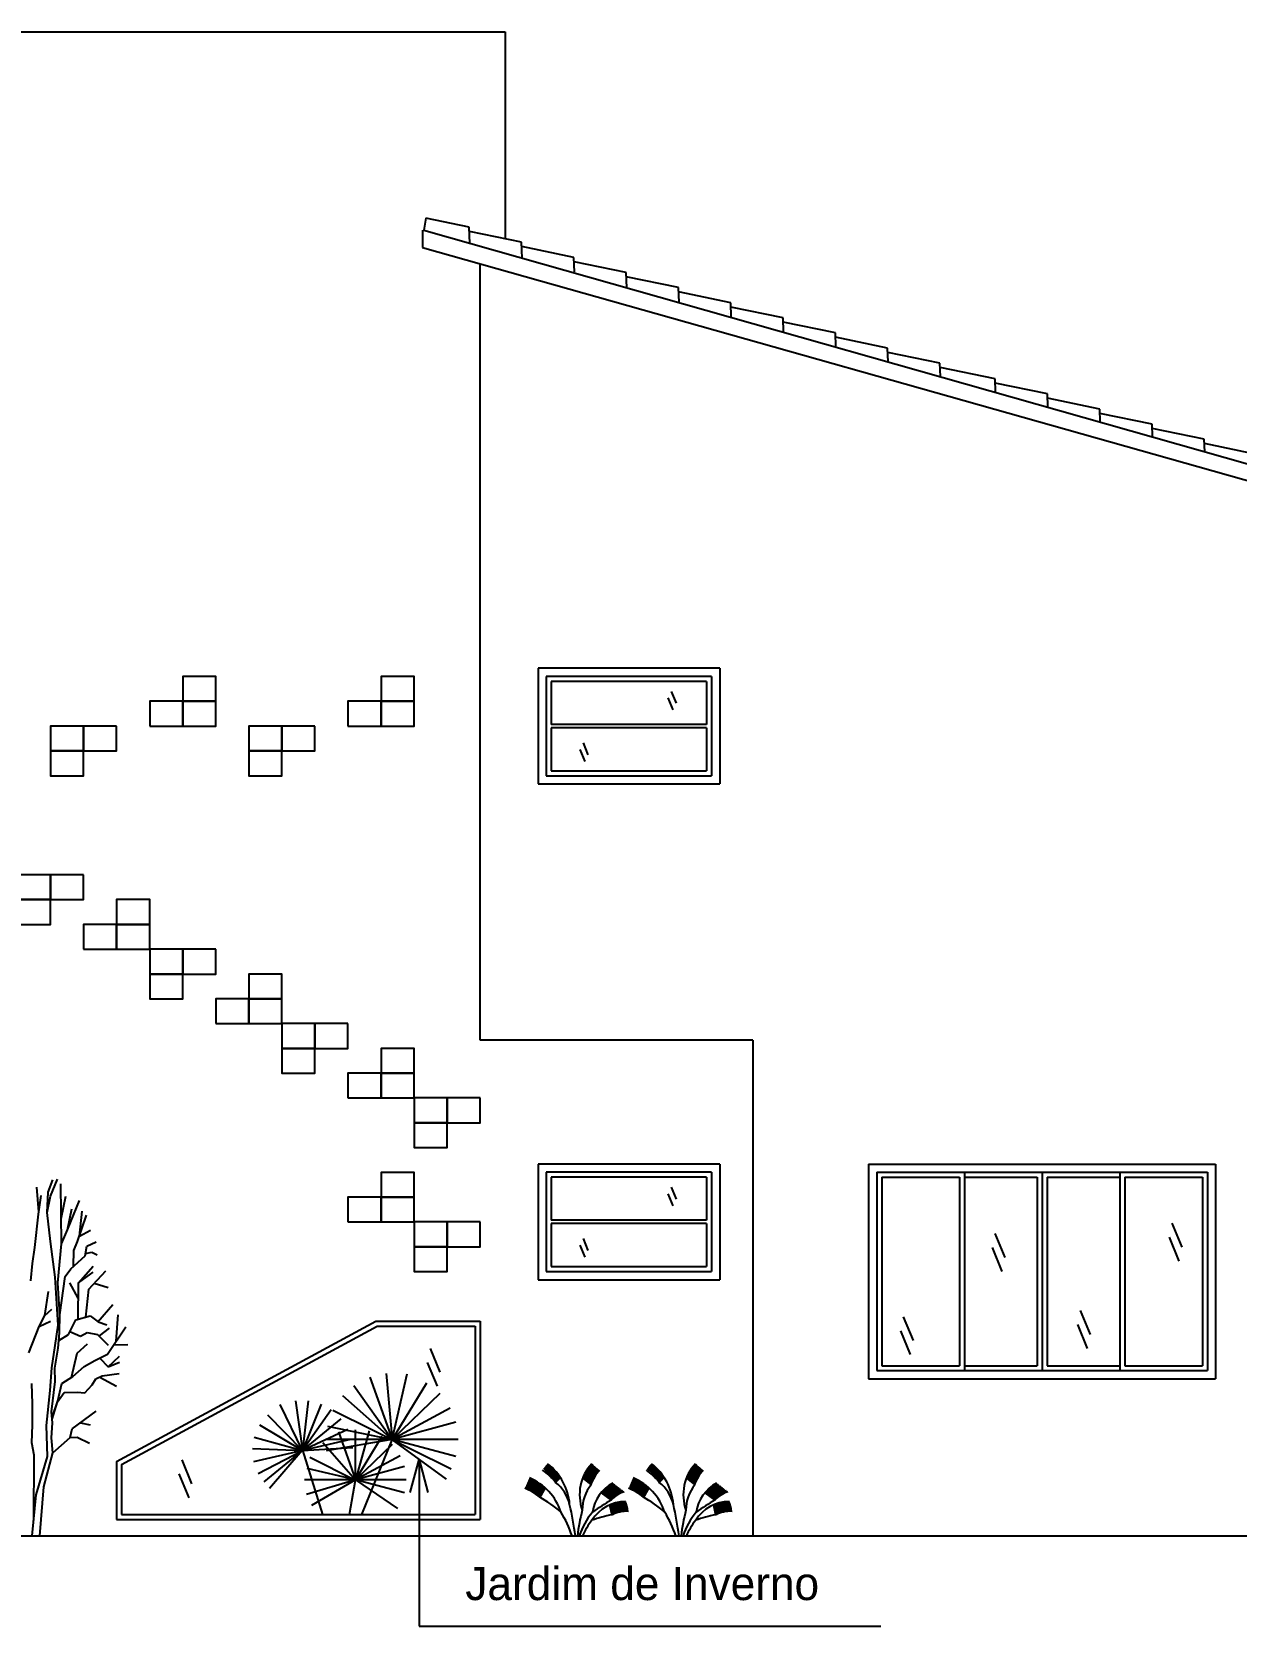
# Model space of a CAD drawing. Header units: millimetres. Extents: x 237 to 339, y 16 to 52.
# Drawn here: x 295.01 to 302.3, y 41.92 to 51.57 of the extents above; entities that cross this region are included whole.
import ezdxf

# ---------------------------------------------------------------- set-up
doc = ezdxf.new("R2010")
doc.units = ezdxf.units.MM
doc.header["$LTSCALE"] = 0.6
doc.header["$MEASUREMENT"] = 0
for name, color, linetype in [('0.3', 3, 'Continuous'), ('0.4', 4, 'Continuous'), ('02', 2, 'Continuous'), ('1', 1, 'Continuous'), ('AR-ALV', 5, 'Continuous'), ('AR-ALV-BXA', 1, 'Continuous'), ('COBERTURA', 32, 'Continuous'), ('VEGETAÇAO', 76, 'Continuous')]:
    doc.layers.add(name, color=color, linetype=linetype)
doc.styles.add('stylUS BT', font='stylu.ttf', dxfattribs={"width": 1.5})
doc.dimstyles.new('ARQ_100 1', dxfattribs={"dimtxt": 0.125, "dimasz": 0.2, "dimexe": 0.1, "dimexo": 0.1, "dimgap": 0.1, "dimtad": 1, "dimzin": 6, "dimtxsty": 'stylUS BT', "dimblk1": 'DOTSMALL', "dimblk2": 'DOTSMALL', "dimsah": 1, "dimcen": 0.09, "dimdle": 0.1, "dimclrd": 256, "dimclre": 256, "dimclrt": 2, "dimaunit": 1, "dimadec": 0, "dimazin": 0, "dimtfac": 1, "dimtmove": 2, "dimatfit": 3, "dimldrblk": 'OPEN30', "dimfxl": 1, "dimtolj": 1, "dimtzin": 0, "dimarcsym": 0})

# ---------------------------------------------------------------- blocks, each defined once
blk = doc.blocks.new('_DOTSMALL')
at = {"color": 0, "linetype": 'ByBlock', "const_width": 0.5}
blk.add_lwpolyline([(-0.0625, 0, 1), (0.0625, 0, 1)], format="xyb", close=True, dxfattribs=at)
blk = doc.blocks.new('_Open30')
at = {"layer": 'AR-ALV', "color": 0, "lineweight": -2}
for p, q in [((-1, 0.268), (0, 0)), ((0, 0), (-1, -0.268)), ((0, 0), (-1, 0))]:
    blk.add_line(p, q, dxfattribs=at)

msp = doc.modelspace()

# ---------------------------------------------------------------- linework, layer by layer
at = {"color": 76}
for p, q in [((295.0146, 43.0331), (295.0185, 43.1425)), ((295.1096, 42.9519), (295.1025, 43.1389)), ((295.2458, 43.0663), (295.258, 43.1175)), ((295.0276, 42.9585), (295.0146, 43.0331)), ((295.1414, 42.9736), (295.1333, 43.0649)), ((295.1414, 42.9736), (295.2458, 43.0663)), ((295.2458, 43.0663), (295.2885, 43.0679)), ((295.2885, 43.0679), (295.3622, 43.0327))]:
    msp.add_line(p, q, dxfattribs=at)
at = {"layer": '0.3', "lineweight": -3}
for p, q in [((297.379, 50.3706), (297.379, 50.2666)), ((297.379, 50.2666), (303.3773, 48.5706)), ((297.7273, 45.4703), (297.7273, 50.1682)), ((299.3773, 45.4703), (297.7273, 45.4703)), ((299.3773, 45.4703), (299.3773, 42.4706))]:
    msp.add_line(p, q, dxfattribs=at)
at = {"layer": '0.4', "lineweight": -3}
msp.add_line((286.9229, 42.4706), (313.7273, 42.4706), dxfattribs=at)
at = {"layer": '02', "lineweight": -3}
for p, q in [((294.1773, 51.5706), (297.8773, 51.5706)), ((297.8773, 51.5706), (297.8773, 50.318)), ((298.1273, 47.6703), (298.1273, 47.0703)), ((299.1273, 47.6703), (298.1273, 47.6703)), ((299.1273, 47.6703), (299.1273, 47.0703)), ((298.1273, 47.0703), (299.1273, 47.0703)), ((300.1273, 44.6706), (300.1273, 43.4706)), ((300.1273, 44.6706), (302.1273, 44.6706)), ((300.6573, 44.6706), (300.6573, 43.4706)), ((301.1273, 44.6706), (301.1273, 43.4706)), ((301.5973, 44.6706), (301.5973, 43.4706)), ((302.1273, 44.6706), (302.1273, 43.4706)), ((295.5573, 42.9027), (297.1041, 43.7406)), ((297.1041, 43.7406), (297.6973, 43.7406)), ((297.6973, 43.7406), (297.6973, 42.6006)), ((300.1273, 43.4706), (302.1273, 43.4706)), ((295.5573, 42.9027), (295.5573, 42.6006)), ((295.5573, 42.6006), (297.6973, 42.6006))]:
    msp.add_line(p, q, dxfattribs=at)
at = {"layer": '1', "lineweight": -3}
for p, q in [((295.5273, 42.9206), (297.0965, 43.7706)), ((297.0965, 43.7706), (297.7273, 43.7706)), ((297.7273, 43.7706), (297.7273, 42.5706)), ((295.5273, 42.9206), (295.5273, 42.5706)), ((295.5273, 42.5706), (297.7273, 42.5706))]:
    msp.add_line(p, q, dxfattribs=at)
at = {"layer": 'AR-ALV-BXA', "lineweight": -3}
for p, q in [((299.2288, 49.8656), (299.2288, 49.8656)), ((299.1773, 47.7203), (298.0773, 47.7203)), ((298.0773, 47.7203), (298.0773, 47.0203)), ((299.1773, 47.7203), (299.1773, 47.0203)), ((299.0973, 47.6403), (298.1573, 47.6403)), ((298.1573, 47.6403), (298.1573, 47.3803)), ((298.8827, 47.5805), (298.9124, 47.5085)), ((299.0973, 47.6403), (299.0973, 47.3803)), ((298.8626, 47.5404), (298.8923, 47.4683)), ((299.0973, 47.3803), (298.1573, 47.3803)), ((299.0973, 47.3603), (298.1573, 47.3603)), ((298.1573, 47.3603), (298.1573, 47.1003)), ((298.3498, 47.2693), (298.3795, 47.1972)), ((299.0973, 47.3603), (299.0973, 47.1003)), ((298.3297, 47.2291), (298.3594, 47.1571)), ((298.1573, 47.1003), (299.0973, 47.1003)), ((298.0773, 47.0203), (299.1773, 47.0203)), ((299.1773, 44.7206), (298.0773, 44.7206)), ((298.0773, 44.7206), (298.0773, 44.0206)), ((298.1273, 44.6706), (298.1273, 44.0706)), ((299.1273, 44.6706), (298.1273, 44.6706)), ((299.1273, 44.6706), (299.1273, 44.0706)), ((299.1773, 44.7206), (299.1773, 44.0206)), ((300.0773, 44.7206), (302.1773, 44.7206)), ((300.0773, 44.7206), (300.0773, 43.4206)), ((302.1773, 44.7206), (302.1773, 43.4206)), ((299.0973, 44.6406), (298.1573, 44.6406)), ((298.1573, 44.6406), (298.1573, 44.3806)), ((298.8827, 44.5807), (298.9124, 44.5087)), ((299.0973, 44.6406), (299.0973, 44.3806)), ((300.1573, 44.6406), (300.6273, 44.6406)), ((300.1573, 44.6406), (300.1573, 43.5006)), ((300.6273, 44.6406), (300.6273, 43.5006)), ((300.6573, 44.6406), (301.0973, 44.6406)), ((301.0973, 44.6406), (301.0973, 43.5006)), ((301.1573, 44.6406), (301.1573, 43.5006)), ((301.1573, 44.6406), (301.5973, 44.6406)), ((301.6273, 44.6406), (301.6273, 43.5006)), ((301.6273, 44.6406), (302.0973, 44.6406)), ((302.0973, 44.6406), (302.0973, 43.5006)), ((298.8626, 44.5406), (298.8923, 44.4686)), ((299.0973, 44.3806), (298.1573, 44.3806)), ((299.0973, 44.3606), (298.1573, 44.3606)), ((298.1573, 44.3606), (298.1573, 44.1006)), ((299.0973, 44.3606), (299.0973, 44.1006)), ((300.8414, 44.2995), (300.9008, 44.1555)), ((301.8954, 44.2777), (301.9548, 44.1337)), ((301.9124, 44.3624), (301.9718, 44.2184)), ((298.3297, 44.2293), (298.3594, 44.1573)), ((298.3498, 44.2695), (298.3795, 44.1975)), ((300.8245, 44.2148), (300.8838, 44.0708)), ((298.1573, 44.1006), (299.0973, 44.1006)), ((298.0773, 44.0206), (299.1773, 44.0206)), ((298.1273, 44.0706), (299.1273, 44.0706)), ((300.287, 43.7962), (300.3464, 43.6522)), ((301.358, 43.834), (301.4174, 43.69)), ((300.2701, 43.7115), (300.3295, 43.5675)), ((301.341, 43.7493), (301.4004, 43.6053)), ((297.4236, 43.6051), (297.4829, 43.4611)), ((297.4066, 43.5204), (297.466, 43.3764)), ((300.0773, 43.4206), (302.1773, 43.4206)), ((300.1573, 43.5006), (300.6273, 43.5006)), ((300.6573, 43.5006), (301.0973, 43.5006)), ((301.1573, 43.5006), (301.5973, 43.5006)), ((301.6273, 43.5006), (302.0973, 43.5006)), ((295.9216, 42.9303), (295.981, 42.7863)), ((295.9046, 42.8456), (295.964, 42.7016))]:
    msp.add_line(p, q, dxfattribs=at)
for points in [[(295.9273, 47.5203), (296.1273, 47.5203), (296.1273, 47.6703), (295.9273, 47.6703)], [(297.1273, 47.5203), (297.3273, 47.5203), (297.3273, 47.6703), (297.1273, 47.6703)], [(295.7273, 47.3703), (295.9273, 47.3703), (295.9273, 47.5203), (295.7273, 47.5203)], [(295.9273, 47.3703), (296.1273, 47.3703), (296.1273, 47.5203), (295.9273, 47.5203)], [(296.9273, 47.3703), (297.1273, 47.3703), (297.1273, 47.5203), (296.9273, 47.5203)], [(297.1273, 47.3703), (297.3273, 47.3703), (297.3273, 47.5203), (297.1273, 47.5203)], [(295.3273, 47.3703), (295.1273, 47.3703), (295.1273, 47.2203), (295.3273, 47.2203)], [(295.5273, 47.3703), (295.3273, 47.3703), (295.3273, 47.2203), (295.5273, 47.2203)], [(296.5273, 47.3703), (296.3273, 47.3703), (296.3273, 47.2203), (296.5273, 47.2203)], [(296.7273, 47.3703), (296.5273, 47.3703), (296.5273, 47.2203), (296.7273, 47.2203)], [(295.3273, 47.2203), (295.1273, 47.2203), (295.1273, 47.0703), (295.3273, 47.0703)], [(296.5273, 47.2203), (296.3273, 47.2203), (296.3273, 47.0703), (296.5273, 47.0703)], [(295.1273, 46.4703), (294.9273, 46.4703), (294.9273, 46.3203), (295.1273, 46.3203)], [(295.3273, 46.4703), (295.1273, 46.4703), (295.1273, 46.3203), (295.3273, 46.3203)], [(295.1273, 46.3203), (294.9273, 46.3203), (294.9273, 46.1703), (295.1273, 46.1703)], [(295.5273, 46.1703), (295.7273, 46.1703), (295.7273, 46.3203), (295.5273, 46.3203)], [(295.3273, 46.0203), (295.5273, 46.0203), (295.5273, 46.1703), (295.3273, 46.1703)], [(295.5273, 46.0203), (295.7273, 46.0203), (295.7273, 46.1703), (295.5273, 46.1703)], [(295.9273, 46.0203), (295.7273, 46.0203), (295.7273, 45.8703), (295.9273, 45.8703)], [(296.1273, 46.0203), (295.9273, 46.0203), (295.9273, 45.8703), (296.1273, 45.8703)], [(295.9273, 45.8703), (295.7273, 45.8703), (295.7273, 45.7203), (295.9273, 45.7203)], [(296.3273, 45.7203), (296.5273, 45.7203), (296.5273, 45.8703), (296.3273, 45.8703)], [(296.1273, 45.5703), (296.3273, 45.5703), (296.3273, 45.7203), (296.1273, 45.7203)], [(296.3273, 45.5703), (296.5273, 45.5703), (296.5273, 45.7203), (296.3273, 45.7203)], [(296.7273, 45.5703), (296.5273, 45.5703), (296.5273, 45.4203), (296.7273, 45.4203)], [(296.9273, 45.5703), (296.7273, 45.5703), (296.7273, 45.4203), (296.9273, 45.4203)], [(296.7273, 45.4203), (296.5273, 45.4203), (296.5273, 45.2703), (296.7273, 45.2703)], [(297.1273, 45.2703), (297.3273, 45.2703), (297.3273, 45.4203), (297.1273, 45.4203)], [(296.9273, 45.1203), (297.1273, 45.1203), (297.1273, 45.2703), (296.9273, 45.2703)], [(297.1273, 45.1203), (297.3273, 45.1203), (297.3273, 45.2703), (297.1273, 45.2703)], [(297.5273, 45.1203), (297.3273, 45.1203), (297.3273, 44.9703), (297.5273, 44.9703)], [(297.7273, 45.1203), (297.5273, 45.1203), (297.5273, 44.9703), (297.7273, 44.9703)], [(297.5273, 44.9703), (297.3273, 44.9703), (297.3273, 44.8203), (297.5273, 44.8203)], [(297.1273, 44.5203), (297.3273, 44.5203), (297.3273, 44.6703), (297.1273, 44.6703)], [(296.9273, 44.3703), (297.1273, 44.3703), (297.1273, 44.5203), (296.9273, 44.5203)], [(297.1273, 44.3703), (297.3273, 44.3703), (297.3273, 44.5203), (297.1273, 44.5203)], [(297.5273, 44.3703), (297.3273, 44.3703), (297.3273, 44.2203), (297.5273, 44.2203)], [(297.7273, 44.3703), (297.5273, 44.3703), (297.5273, 44.2203), (297.7273, 44.2203)], [(297.5273, 44.2203), (297.3273, 44.2203), (297.3273, 44.0703), (297.5273, 44.0703)]]:
    msp.add_lwpolyline(points, close=True, dxfattribs=at)
at = {"layer": 'COBERTURA', "lineweight": -3}
for p, q in [((297.3984, 50.443), (297.3852, 50.3706)), ((297.3852, 50.3706), (303.3774, 48.6706)), ((297.6608, 50.3887), (297.3984, 50.443)), ((297.6649, 50.2912), (297.6608, 50.3887)), ((297.9773, 50.2973), (297.6619, 50.3625)), ((297.9813, 50.2015), (297.9773, 50.2973)), ((298.2938, 50.206), (297.9784, 50.2711)), ((298.2973, 50.1195), (298.2938, 50.206)), ((298.6102, 50.1146), (298.2949, 50.1798)), ((298.6141, 50.0219), (298.6102, 50.1146)), ((298.9267, 50.0232), (298.6113, 50.0884)), ((298.6131, 50.0448), (298.6131, 50.0448)), ((298.9304, 49.9335), (298.9267, 50.0232)), ((299.2432, 49.9318), (298.9278, 49.997)), ((299.2468, 49.8438), (299.2432, 49.9318)), ((299.5596, 49.8404), (299.2442, 49.9056)), ((299.5632, 49.754), (299.5596, 49.8404)), ((299.8761, 49.7491), (299.5607, 49.8143)), ((299.8796, 49.6642), (299.8761, 49.7491)), ((300.1926, 49.6577), (299.8772, 49.7229)), ((299.879, 49.6793), (299.879, 49.6793)), ((300.196, 49.5745), (300.1926, 49.6577)), ((300.509, 49.5663), (300.1936, 49.6315)), ((300.5124, 49.4847), (300.509, 49.5663)), ((300.8428, 49.4714), (300.5101, 49.5401)), ((300.5119, 49.4965), (300.5119, 49.4965)), ((300.8461, 49.39), (300.8428, 49.4714)), ((301.1592, 49.38), (300.8439, 49.4452)), ((301.1625, 49.302), (301.1592, 49.38)), ((301.4757, 49.2886), (301.1603, 49.3538)), ((301.1621, 49.3102), (301.1621, 49.3102)), ((301.4789, 49.212), (301.4757, 49.2886)), ((301.7922, 49.1972), (301.4768, 49.2624)), ((301.7953, 49.1207), (301.7922, 49.1972)), ((302.1086, 49.1059), (301.7932, 49.171)), ((301.795, 49.1274), (301.795, 49.1274)), ((302.1118, 49.0296), (302.1086, 49.1059)), ((302.4251, 49.0145), (302.1097, 49.0797))]:
    msp.add_line(p, q, dxfattribs=at)
at = {"layer": 'VEGETAÇAO', "color": 76}
for p, q in [((295.0556, 44.4314), (295.0448, 44.5813)), ((295.1128, 44.5497), (295.1421, 44.6259)), ((295.1263, 44.5269), (295.1697, 44.6283)), ((295.1929, 44.2387), (295.1907, 44.6005)), ((295.0536, 44.4177), (295.0703, 44.5305)), ((295.107, 44.4266), (295.1128, 44.5497)), ((295.107, 44.4266), (295.1263, 44.5269)), ((295.192, 44.3885), (295.2209, 44.5269)), ((295.2292, 44.322), (295.3036, 44.4992)), ((295.0323, 44.215), (295.0536, 44.4177)), ((295.1281, 44.2528), (295.107, 44.4266)), ((295.2292, 44.322), (295.2564, 44.4489)), ((295.2905, 44.2522), (295.3458, 44.4113)), ((295.3017, 44.2845), (295.3193, 44.4347)), ((295.1929, 44.2387), (295.2292, 44.322)), ((295.3017, 44.2845), (295.3702, 44.3205)), ((295.0175, 44.1188), (295.0323, 44.215)), ((295.1553, 44.0353), (295.1281, 44.2528)), ((295.1719, 44.0018), (295.1929, 44.2387)), ((295.2672, 44.1028), (295.2675, 44.1977)), ((295.2675, 44.1977), (295.2905, 44.2522)), ((295.3362, 44.1651), (295.3478, 44.2241)), ((295.3396, 44.1789), (295.3766, 44.1872)), ((295.3478, 44.2241), (295.403, 44.2496)), ((295.3766, 44.1872), (295.4089, 44.1718)), ((295.008, 44.0131), (295.0175, 44.1188)), ((295.2167, 44.0397), (295.2494, 44.0867)), ((295.2494, 44.0867), (295.3362, 44.1651)), ((295.2957, 44.0013), (295.3863, 44.1027)), ((295.1731, 43.7463), (295.1553, 44.0353)), ((295.1846, 43.8082), (295.1719, 44.0018)), ((295.1846, 43.8082), (295.2167, 44.0397)), ((295.2954, 43.9092), (295.2445, 44.0013)), ((295.2949, 43.7816), (295.2957, 44.0013)), ((295.2957, 44.0013), (295.3863, 44.0658)), ((295.3587, 43.9644), (295.4611, 44.075)), ((295.3918, 44.0001), (295.4769, 43.9736)), ((295.0921, 43.8047), (295.1155, 43.949)), ((295.34, 43.7942), (295.3587, 43.9644)), ((295.0587, 43.7381), (295.0921, 43.8047)), ((295.0921, 43.8047), (295.1359, 43.8434)), ((295.1822, 43.6989), (295.1846, 43.8082)), ((295.2811, 43.7778), (295.3664, 43.8015)), ((295.3664, 43.8015), (295.4151, 43.7653)), ((295.4135, 43.7665), (295.5046, 43.8711)), ((295.5252, 43.6487), (295.536, 43.8076)), ((294.9969, 43.5793), (295.0587, 43.7381)), ((295.0587, 43.7382), (295.1263, 43.7708)), ((295.1545, 43.6227), (295.1731, 43.7463)), ((295.1745, 43.6059), (295.1822, 43.6989)), ((295.2357, 43.6902), (295.2811, 43.7778)), ((295.2449, 43.7078), (295.3091, 43.6793)), ((295.3091, 43.6793), (295.3496, 43.7014)), ((295.3496, 43.7014), (295.4123, 43.6901)), ((295.4151, 43.7653), (295.4687, 43.7469)), ((295.4246, 43.6808), (295.4832, 43.7269)), ((295.4721, 43.5695), (295.5829, 43.7346)), ((295.1345, 43.4883), (295.1545, 43.6227)), ((295.1539, 43.4861), (295.1745, 43.6059)), ((295.1776, 43.6538), (295.2357, 43.6902)), ((295.2878, 43.5771), (295.3508, 43.6324)), ((295.4123, 43.6901), (295.4771, 43.6243)), ((295.51, 43.6259), (295.5946, 43.6282)), ((295.254, 43.4296), (295.2878, 43.5771)), ((295.3304, 43.4958), (295.3962, 43.5324)), ((295.3962, 43.5324), (295.4721, 43.5695)), ((295.426, 43.547), (295.4769, 43.4941)), ((295.4769, 43.4941), (295.5438, 43.5587)), ((295.4769, 43.4941), (295.5438, 43.5218)), ((295.1253, 43.3514), (295.1345, 43.4883)), ((295.1547, 43.4042), (295.1539, 43.4861)), ((295.1961, 43.3921), (295.2633, 43.4357)), ((295.2633, 43.4357), (295.3304, 43.4958)), ((295.3799, 43.3855), (295.4009, 43.4204)), ((295.4009, 43.4204), (295.4399, 43.4385)), ((295.4251, 43.4317), (295.5268, 43.3772)), ((295.4399, 43.4385), (295.543, 43.4532)), ((297.0592, 43.4308), (297.1941, 43.0542)), ((297.1592, 43.4527), (297.1941, 43.0542)), ((297.1941, 43.0542), (297.286, 43.4516)), ((295.0192, 43.2693), (295.0144, 43.392)), ((295.1025, 43.1389), (295.1253, 43.3514)), ((295.1337, 43.222), (295.1547, 43.4042)), ((295.1703, 43.2819), (295.2094, 43.338)), ((295.1722, 43.2888), (295.1961, 43.3921)), ((295.2094, 43.338), (295.2877, 43.341)), ((295.2877, 43.341), (295.3356, 43.336)), ((295.3356, 43.336), (295.3799, 43.3855)), ((296.8949, 43.3197), (297.1941, 43.0542)), ((296.9631, 43.3808), (297.1941, 43.0542)), ((297.4026, 43.3956), (297.1941, 43.0542)), ((297.4824, 43.3315), (297.1941, 43.0542)), ((295.0185, 43.1425), (295.0192, 43.2693)), ((295.1395, 43.1539), (295.1337, 43.222)), ((295.1367, 43.1865), (295.1722, 43.2888)), ((295.1375, 43.1774), (295.1703, 43.2819)), ((295.258, 43.1175), (295.4029, 43.2254)), ((296.6514, 42.9882), (296.5165, 43.2648)), ((296.6095, 43.287), (296.6514, 42.9882)), ((296.6867, 43.2879), (296.6514, 42.9882)), ((296.7658, 43.2674), (296.6514, 42.9882)), ((296.8263, 43.2341), (296.6514, 42.9882)), ((296.8358, 43.2321), (297.5524, 42.8763)), ((297.5462, 43.244), (297.1941, 43.0542)), ((295.1333, 43.0649), (295.1395, 43.1539)), ((295.3091, 43.1556), (295.3662, 43.1429)), ((296.3925, 43.1432), (296.6514, 42.9882)), ((296.8846, 43.1797), (296.4182, 42.7968)), ((296.4403, 43.2038), (296.6514, 42.9882)), ((296.8023, 43.1345), (297.1941, 43.0542)), ((297.5802, 43.1589), (297.1941, 43.0542)), ((296.3574, 42.9205), (296.9454, 43.056)), ((296.3604, 43.0681), (296.6514, 42.9882)), ((296.9258, 43.1137), (296.6514, 42.9882)), ((296.7751, 43.0364), (296.9717, 42.8097)), ((297.5941, 43.0542), (296.7941, 43.0542)), ((297.1925, 43.0533), (296.7954, 42.9847)), ((296.8706, 43.1007), (296.9717, 42.8097)), ((296.9717, 42.8097), (296.9717, 43.1116)), ((297.0548, 43.1063), (296.9717, 42.8097)), ((297.1322, 43.0726), (296.9717, 42.8097)), ((297.1937, 43.0232), (296.9717, 42.8097)), ((297.0115, 42.6006), (297.1952, 43.0526)), ((297.5808, 42.9519), (297.1941, 43.0542)), ((297.1952, 43.0526), (297.5203, 42.8146)), ((295.0255, 42.5634), (295.0276, 42.9585)), ((295.0407, 42.72), (295.1096, 42.9519)), ((295.0865, 42.7666), (295.1414, 42.9736)), ((296.3499, 42.9998), (296.6514, 42.9882)), ((296.3845, 42.8475), (296.6514, 42.9882)), ((296.6509, 42.9869), (296.4522, 42.7569)), ((296.6518, 42.9886), (296.7737, 42.6006)), ((296.6527, 42.9878), (296.9562, 43.0047)), ((296.6958, 42.9466), (296.9725, 42.8085)), ((297.2428, 42.9559), (296.9717, 42.8097)), ((296.9717, 42.8097), (296.68, 42.8788)), ((297.2689, 42.8904), (296.9717, 42.8097)), ((295.0633, 42.4706), (295.0865, 42.7666)), ((297.2797, 42.8097), (296.6637, 42.8097)), ((296.9717, 42.8097), (296.6769, 42.7205)), ((296.9717, 42.8097), (296.7061, 42.6537)), ((296.9357, 42.6006), (296.9724, 42.8086)), ((297.2694, 42.7309), (296.9717, 42.8097)), ((296.9717, 42.8097), (297.226, 42.636)), ((295.0165, 42.4706), (295.0407, 42.72))]:
    msp.add_line(p, q, dxfattribs=at)
at = {"layer": 'VEGETAÇAO', "color": 224, "lineweight": -3}
for p, q in [((298.1205, 42.7611), (298.0851, 42.7018)), ((298.2126, 42.8244), (298.1832, 42.7944)), ((298.3477, 42.8207), (298.3992, 42.7793)), ((298.4583, 42.731), (298.5196, 42.6874)), ((298.7479, 42.7611), (298.7125, 42.7018)), ((298.84, 42.8244), (298.8106, 42.7944)), ((298.9751, 42.8207), (299.0266, 42.7793)), ((299.0857, 42.731), (299.1471, 42.6874)), ((298.5105, 42.658), (298.5236, 42.5979)), ((299.1379, 42.658), (299.151, 42.5979))]:
    msp.add_line(p, q, dxfattribs=at)
at = {"layer": 'VEGETAÇAO', "color": 224}
for centre, major_axis, start_param, end_param in [((297.8997, 42.5755), (-0.2573, 0.249), 4.568157, 4.870471), ((297.9248, 42.6347), (0.2136, 0.2208), 6.03784, 6.394867), ((297.9248, 42.6347), (0.2188, 0.2262), 6.043648, 6.394867), ((297.9248, 42.6347), (-0.2316, 0.2241), 4.478382, 4.824071), ((297.9248, 42.6347), (0.2293, 0.2369), 6.05445, 6.394867), ((297.9248, 42.6347), (-0.2423, 0.2345), 4.488685, 4.824071), ((298.6044, 42.7196), (-0.1928, 0.1866), 0.019498, 0.402623), ((298.6044, 42.7196), (-0.1875, 0.1814), 0.019498, 0.411862), ((298.6044, 42.7196), (-0.1821, 0.1762), 0.019498, 0.421679), ((298.6044, 42.7196), (0.171, 0.1767), 1.590294, 2.002928), ((298.6044, 42.7196), (0.1657, 0.1713), 1.590294, 2.014081), ((298.6229, 42.7047), (-0.1821, 0.1762), 0.019498, 0.421679), ((298.6229, 42.7047), (0.171, 0.1767), 1.590294, 2.002928), ((298.6229, 42.7047), (0.1657, 0.1713), 1.590294, 2.014081), ((298.5272, 42.5755), (-0.2573, 0.249), 4.568157, 4.870471), ((298.5523, 42.6347), (0.2136, 0.2208), 6.03784, 6.394867), ((298.5523, 42.6347), (0.2188, 0.2262), 6.043648, 6.394867), ((298.5523, 42.6347), (-0.2316, 0.2241), 4.478382, 4.824071), ((298.5523, 42.6347), (0.2293, 0.2369), 6.05445, 6.394867), ((298.5523, 42.6347), (-0.2423, 0.2345), 4.488685, 4.824071), ((299.2318, 42.7196), (-0.1928, 0.1866), 0.019498, 0.402623), ((299.2318, 42.7196), (-0.1875, 0.1814), 0.019498, 0.411862), ((299.2318, 42.7196), (-0.1821, 0.1762), 0.019498, 0.421679), ((299.2318, 42.7196), (0.171, 0.1767), 1.590294, 2.002928), ((299.2318, 42.7196), (0.1657, 0.1713), 1.590294, 2.014081), ((299.2504, 42.7047), (-0.1821, 0.1762), 0.019498, 0.421679), ((299.2504, 42.7047), (0.171, 0.1767), 1.590294, 2.002928), ((299.2504, 42.7047), (0.1657, 0.1713), 1.590294, 2.014081), ((297.88, 42.4584), (-0.232, 0.2245), -1.499681, -1.175962), ((297.894, 42.5087), (-0.2006, 0.1941), 4.707549, 5.082789), ((297.894, 42.5087), (-0.206, 0.1993), -1.569363, -1.200397), ((297.894, 42.5087), (-0.2114, 0.2045), -1.563419, -1.200397), ((297.894, 42.5087), (-0.2167, 0.2097), -1.557777, -1.200397), ((297.894, 42.5087), (0.2149, 0.2221), 0.018381, 0.3704), ((297.894, 42.5087), (0.2202, 0.2275), 0.023483, 0.3704), ((297.894, 42.5087), (-0.2329, 0.2254), -1.542453, -1.200397), ((297.894, 42.5087), (-0.2383, 0.2306), -1.537817, -1.200397), ((298.6419, 42.5812), (0.1595, 0.1649), 1.251512, 1.653579), ((298.6419, 42.5812), (0.1543, 0.1595), 1.236116, 1.651239), ((298.6419, 42.5812), (-0.1541, 0.1491), -0.351369, 0.077939), ((298.6419, 42.5812), (-0.1487, 0.1439), -0.369521, 0.075253), ((298.6419, 42.5812), (-0.1433, 0.1387), -0.389336, 0.072365), ((298.6419, 42.5812), (0.1335, 0.1379), 1.159738, 1.640046), ((298.6419, 42.5812), (-0.1326, 0.1283), -0.434982, 0.065881), ((298.6419, 42.5812), (-0.1272, 0.123), -0.461476, 0.062225), ((298.6419, 42.5812), (-0.1218, 0.1178), -0.491, 0.058244), ((298.6419, 42.5812), (0.1126, 0.1164), 1.046651, 1.624689), ((298.5075, 42.4584), (-0.232, 0.2245), -1.499681, -1.175962), ((298.5214, 42.5087), (-0.2006, 0.1941), 4.707549, 5.082789), ((298.5214, 42.5087), (-0.206, 0.1993), -1.569363, -1.200397), ((298.5214, 42.5087), (-0.2114, 0.2045), -1.563419, -1.200397), ((298.5214, 42.5087), (-0.2167, 0.2097), -1.557777, -1.200397), ((298.5214, 42.5087), (0.2149, 0.2221), 0.018381, 0.3704), ((298.5214, 42.5087), (0.2202, 0.2275), 0.023483, 0.3704), ((298.5214, 42.5087), (-0.2329, 0.2254), -1.542453, -1.200397), ((298.5214, 42.5087), (-0.2383, 0.2306), -1.537817, -1.200397), ((299.2694, 42.5812), (0.1595, 0.1649), 1.251512, 1.653579), ((299.2694, 42.5812), (0.1543, 0.1595), 1.236116, 1.651239), ((299.2694, 42.5812), (-0.1541, 0.1491), -0.351369, 0.077939), ((299.2694, 42.5812), (-0.1487, 0.1439), -0.369521, 0.075253), ((299.2694, 42.5812), (-0.1433, 0.1387), -0.389336, 0.072365), ((299.2694, 42.5812), (0.1335, 0.1379), 1.159738, 1.640046), ((299.2694, 42.5812), (-0.1326, 0.1283), -0.434982, 0.065881), ((299.2694, 42.5812), (-0.1272, 0.123), -0.461476, 0.062225), ((299.2694, 42.5812), (-0.1218, 0.1178), -0.491, 0.058244), ((299.2694, 42.5812), (0.1126, 0.1164), 1.046651, 1.624689), ((298.6114, 42.434), (0.1657, 0.1712), 0.772241, 1.198844), ((298.6114, 42.434), (-0.1658, 0.1604), -0.813548, -0.36485), ((298.6114, 42.434), (-0.1604, 0.1552), -0.82665, -0.357256), ((298.6114, 42.434), (0.15, 0.155), 0.732952, 1.221676), ((298.6114, 42.434), (0.1448, 0.1496), 0.723721, 1.230416), ((298.6114, 42.434), (0.1396, 0.1442), 0.716556, 1.239831), ((299.2389, 42.434), (0.1657, 0.1712), 0.772241, 1.198844), ((299.2389, 42.434), (-0.1658, 0.1604), -0.813548, -0.36485), ((299.2389, 42.434), (-0.1604, 0.1552), -0.82665, -0.357256), ((299.2389, 42.434), (0.15, 0.155), 0.732952, 1.221676), ((299.2389, 42.434), (0.1448, 0.1496), 0.723721, 1.230416), ((299.2389, 42.434), (0.1396, 0.1442), 0.716556, 1.239831), ((298.6114, 42.434), (-0.1389, 0.1344), -0.859194, -0.320794), ((298.6132, 42.4254), (0.1349, 0.1394), 0.715014, 1.241951), ((299.2389, 42.434), (-0.1389, 0.1344), -0.859194, -0.320794), ((299.2407, 42.4254), (0.1349, 0.1394), 0.715014, 1.241951)]:
    msp.add_ellipse(centre, major_axis=major_axis, ratio=1, start_param=start_param, end_param=end_param, dxfattribs=at)
at = {"layer": 'VEGETAÇAO', "color": 76}
for centre, major_axis, start_param, end_param in [((297.9248, 42.6347), (0.2397, 0.2477), 5.55692, 6.394867), ((298.6044, 42.7196), (-0.1982, 0.1918), 0.019498, 1.113675), ((298.5523, 42.6347), (0.2397, 0.2477), 5.55692, 6.394867), ((299.2318, 42.7196), (-0.1982, 0.1918), 0.019498, 1.113675), ((297.894, 42.5087), (0.2358, 0.2437), 5.801215, 6.653585), ((298.0291, 42.602), (-0.1771, 0.1714), 4.151208, 4.806421), ((298.5757, 42.6303), (-0.166, 0.1606), 0.068004, 0.785825), ((298.6419, 42.5812), (-0.1703, 0.1648), -0.30504, 0.629855), ((298.5214, 42.5087), (0.2358, 0.2437), 5.801215, 6.653585), ((298.6566, 42.602), (-0.1771, 0.1714), 4.151208, 4.806421), ((299.2032, 42.6303), (-0.166, 0.1606), 0.068004, 0.785825), ((299.2694, 42.5812), (-0.1703, 0.1648), -0.30504, 0.629855), ((297.6434, 41.9385), (-0.6371, 0.6164), -1.503923, -1.326545), ((296.3707, 42.2143), (1.3557, 1.4011), 5.613138, 5.712339), ((298.6114, 42.434), (-0.1766, 0.1709), -0.781649, 0.205931), ((299.1157, 41.6512), (-0.8591, 0.8312), -0.279861, -0.167549), ((298.2708, 41.9385), (-0.6371, 0.6164), -1.503923, -1.326545), ((296.9981, 42.2143), (1.3557, 1.4011), 5.613138, 5.712339), ((299.2389, 42.434), (-0.1766, 0.1709), -0.781649, 0.205931), ((299.7431, 41.6512), (-0.8591, 0.8312), -0.279861, -0.167549), ((297.6576, 42.2683), (-0.4724, 0.4571), 4.223298, 4.466746), ((299.2947, 42.3687), (0.6844, 0.7073), 2.074862, 2.236085), ((298.697, 42.358), (0.2689, 0.2779), 1.615958, 2.044327), ((298.7287, 42.3071), (0.2886, 0.2983), 1.668868, 1.93487), ((298.6215, 42.0043), (0.4184, 0.4324), 0.930348, 1.139535), ((298.285, 42.2683), (-0.4724, 0.4571), 4.223298, 4.466746), ((299.9221, 42.3687), (0.6844, 0.7073), 2.074862, 2.236085), ((299.3245, 42.358), (0.2689, 0.2779), 1.615958, 2.044327), ((299.3562, 42.3071), (0.2886, 0.2983), 1.668868, 1.93487), ((299.249, 42.0043), (0.4184, 0.4324), 0.930348, 1.139535)]:
    msp.add_ellipse(centre, major_axis=major_axis, ratio=1, start_param=start_param, end_param=end_param, dxfattribs=at)

# ---------------------------------------------------------------- texts
at = {"layer": '02', "lineweight": -3, "insert": (298.7077, 42.181), "char_height": 0.2, "width": 4.0534, "attachment_point": 5}
msp.add_mtext('{\\fStylus BT|b0|i0|c0|p34;Jardim de Inverno}', dxfattribs=at)

# ---------------------------------------------------------------- leaders
at = {"layer": 'AR-ALV-BXA', "lineweight": -3}
msp.add_leader([(297.3577, 42.9336), (297.3577, 41.9248), (300.1507, 41.9248)], dimstyle='ARQ_100 1', override={"dimtad": 0}, dxfattribs=at)

doc.saveas('drawing.dxf')
